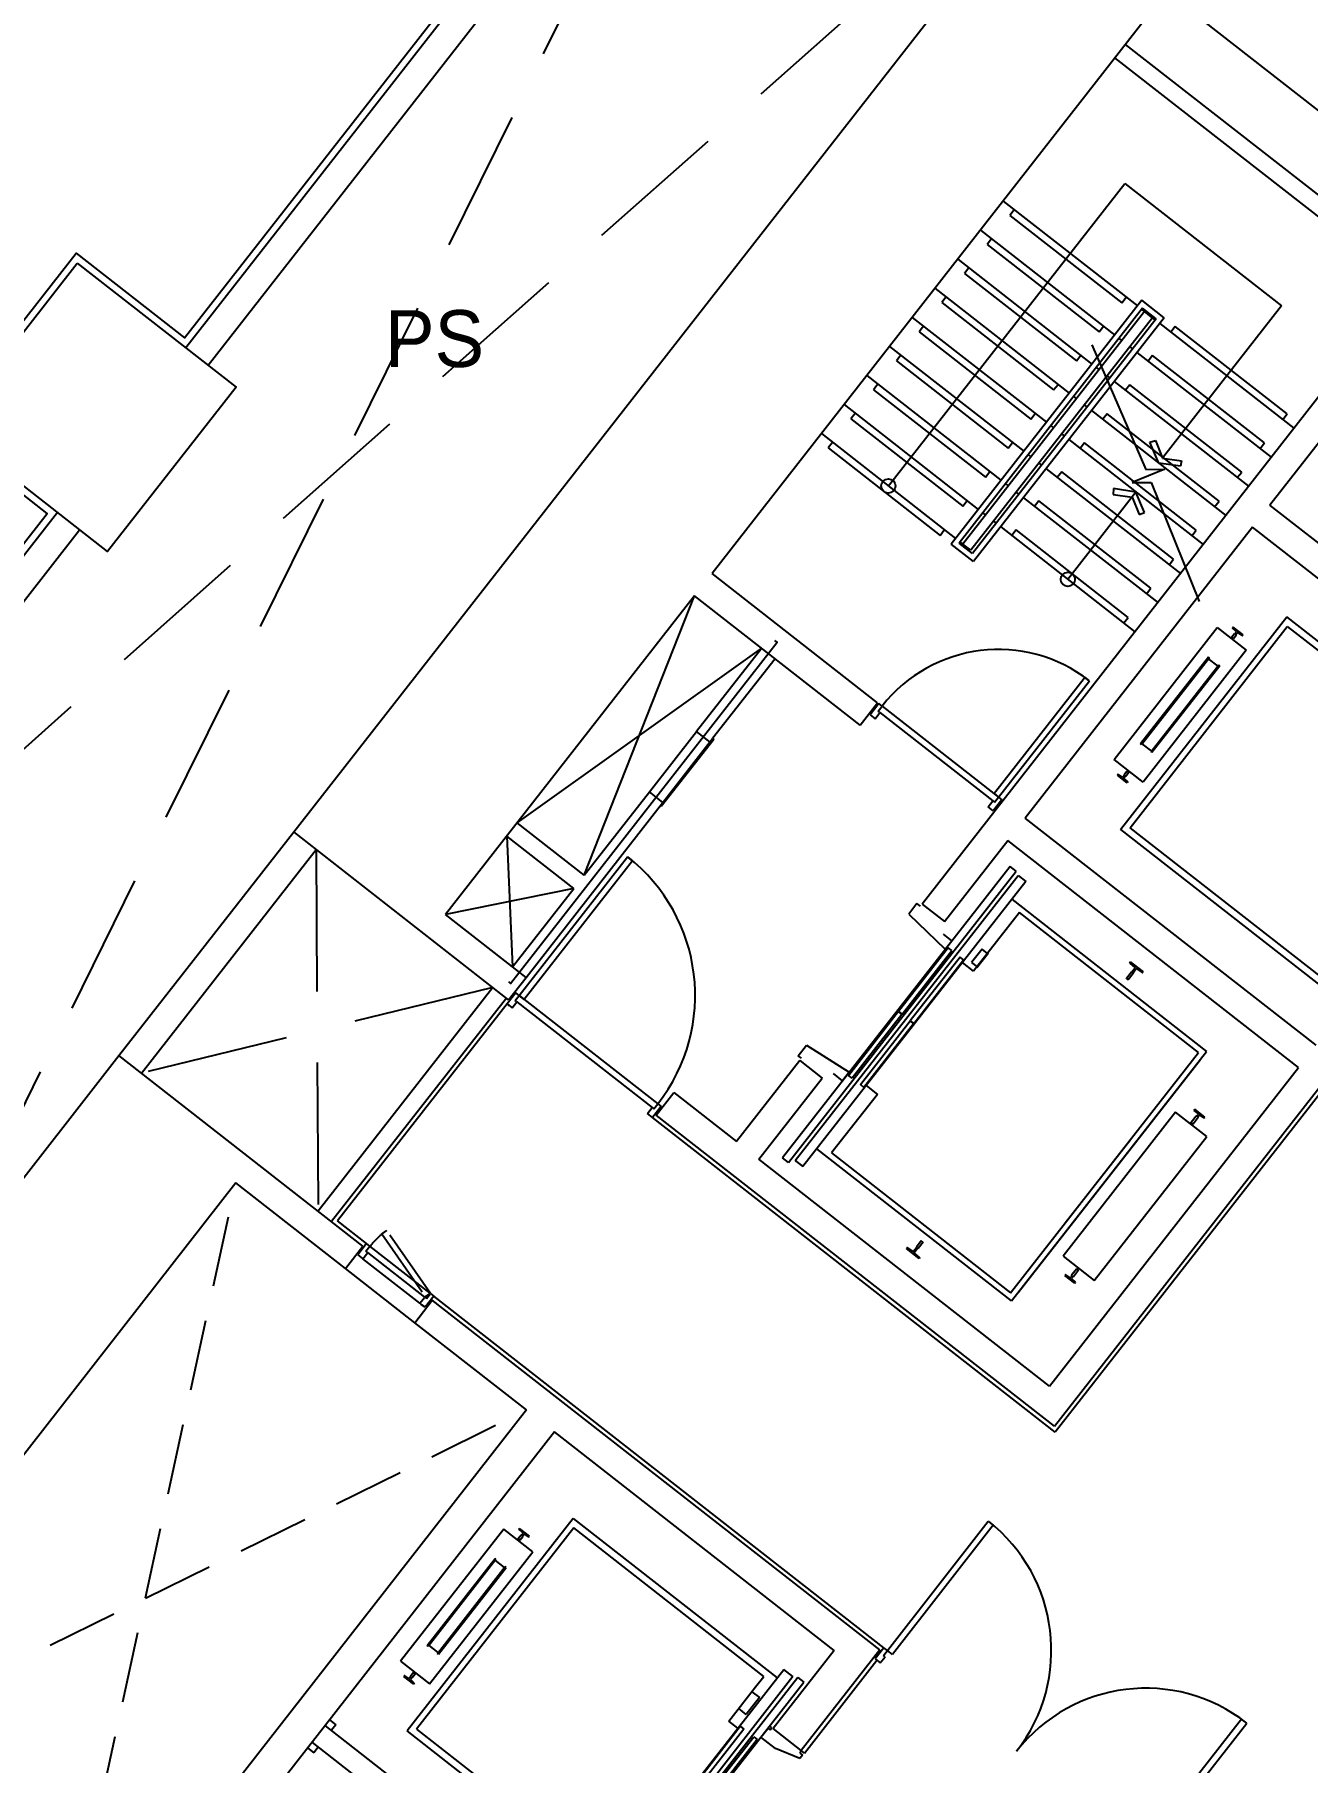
# Model space of a CAD drawing. Header units: millimetres. Extents: x -7448 to 427567, y 91657 to 341328.
# Drawn here: x 356012 to 364979, y 142086 to 154262 of the extents above; entities that cross this region are included whole.
import ezdxf
from ezdxf.enums import TextEntityAlignment as Align

# ---------------------------------------------------------------- set-up
doc = ezdxf.new("R2010")
doc.units = ezdxf.units.MM
doc.header["$LTSCALE"] = 500
doc.header["$MEASUREMENT"] = 0
doc.linetypes.add('HIDDEN', pattern=[2, 1, -1])
doc.linetypes.add('HOON1', pattern=[3, 2, -1])
doc.layers.add('e-plan', color=9, linetype='CONTINUOUS')
doc.styles.add('돋움', font='Dotum.ttf')

# ---------------------------------------------------------------- blocks, each defined once
blk = doc.blocks.new('2F 코어')
at = {"layer": 'e-plan'}
for p, q in [((-57274, -109649), (-51332, -102045)), ((-51126, -103729), (-54327, -107827)), ((-49077, -105330), (-51126, -103729)), ((-49366, -105700), (-51415, -104099)), ((-49440, -105795), (-51489, -104194)), ((-53085, -107211), (-51419, -105080)), ((-51419, -105080), (-50316, -105942)), ((-52277, -105203), (-51331, -105942)), ((-52198, -105265), (-52229, -105304)), ((-52229, -105304), (-51441, -105920)), ((-49077, -105330), (-52848, -110157)), ((-52437, -105408), (-51491, -106147)), ((-52358, -105469), (-52389, -105509)), ((-52389, -105509), (-51601, -106125)), ((-48919, -105453), (-50397, -107345)), ((-52597, -105613), (-51651, -106352)), ((-52518, -105674), (-52549, -105714)), ((-52549, -105714), (-51761, -106329)), ((-52757, -105818), (-51811, -106556)), ((-52678, -105879), (-52709, -105919)), ((-52709, -105919), (-51921, -106534)), ((-51300, -105902), (-52643, -107620)), ((-51441, -105920), (-51410, -105880)), ((-51143, -106026), (-51300, -105902)), ((-52917, -106023), (-51972, -106761)), ((-51294, -105959), (-52586, -107613)), ((-51280, -105982), (-52561, -107621)), ((-51280, -105982), (-52561, -107621)), ((-51225, -106025), (-52505, -107664)), ((-51225, -106025), (-52505, -107664)), ((-51199, -106032), (-52492, -107687)), ((-51143, -106026), (-52485, -107743)), ((-51280, -105982), (-51300, -105966)), ((-51199, -106032), (-51294, -105959)), ((-51225, -106025), (-51280, -105982)), ((-51205, -106040), (-51225, -106025)), ((-50316, -105942), (-51154, -107014)), ((-52838, -106084), (-52869, -106124)), ((-52869, -106124), (-52081, -106739)), ((-51601, -106125), (-51570, -106085)), ((-51460, -106171), (-51440, -106187)), ((-51174, -106065), (-50228, -106804)), ((-51064, -106087), (-51095, -106127)), ((-50276, -106703), (-51064, -106087)), ((-53077, -106227), (-52132, -106966)), ((-52998, -106289), (-53029, -106328)), ((-51761, -106329), (-51730, -106290)), ((-51653, -106216), (-51271, -107094)), ((-51385, -106230), (-51365, -106245)), ((-51334, -106270), (-50388, -107009)), ((-51224, -106292), (-51255, -106331)), ((-50436, -106908), (-51224, -106292)), ((-53029, -106328), (-52241, -106944)), ((-51620, -106376), (-51600, -106392)), ((-53237, -106432), (-52292, -107171)), ((-53159, -106494), (-53189, -106533)), ((-53189, -106533), (-52401, -107149)), ((-51921, -106534), (-51890, -106495)), ((-46135, -106486), (-51910, -113878)), ((-51545, -106435), (-51525, -106450)), ((-51494, -106475), (-50548, -107213)), ((-51384, -106497), (-51415, -106536)), ((-50596, -107113), (-51384, -106497)), ((-53397, -106637), (-52452, -107376)), ((-51780, -106581), (-51760, -106596)), ((-51705, -106640), (-51685, -106655)), ((-53319, -106699), (-53349, -106738)), ((-53349, -106738), (-52561, -107354)), ((-52081, -106739), (-52050, -106700)), ((-51654, -106680), (-50708, -107418)), ((-51544, -106702), (-51575, -106741)), ((-50756, -107317), (-51544, -106702)), ((-50307, -106742), (-50276, -106703)), ((-53557, -106842), (-52612, -107581)), ((-53479, -106904), (-53509, -106943)), ((-51940, -106786), (-51920, -106801)), ((-51865, -106844), (-51845, -106860)), ((-51814, -106884), (-50868, -107623)), ((-51243, -106902), (-51204, -106890)), ((-51181, -107049), (-51243, -106902)), ((-51204, -106890), (-51154, -107014)), ((-53509, -106943), (-52721, -107559)), ((-52241, -106944), (-52210, -106905)), ((-52100, -106991), (-52080, -107006)), ((-51704, -106907), (-51735, -106946)), ((-50916, -107522), (-51704, -106907)), ((-51154, -107014), (-51021, -107033)), ((-50467, -106947), (-50436, -106908)), ((-52401, -107149), (-52370, -107110)), ((-52025, -107049), (-52006, -107065)), ((-51974, -107089), (-51028, -107828)), ((-51864, -107112), (-51895, -107151)), ((-51076, -107727), (-51864, -107112)), ((-51137, -107093), (-51368, -107187)), ((-51271, -107094), (-51137, -107093)), ((-51027, -107071), (-51181, -107049)), ((-51021, -107033), (-51027, -107071)), ((-50627, -107152), (-50596, -107113)), ((-52260, -107196), (-52240, -107211)), ((-52185, -107254), (-52166, -107270)), ((-51341, -107254), (-51821, -107869)), ((-51499, -107229), (-51501, -107270)), ((-51341, -107254), (-51499, -107229)), ((-51368, -107187), (-51234, -107187)), ((-51282, -107398), (-51341, -107254)), ((-51234, -107187), (-50895, -108025)), ((-52561, -107354), (-52531, -107314)), ((-52134, -107294), (-51188, -108033)), ((-52025, -107316), (-52055, -107356)), ((-51236, -107932), (-52025, -107316)), ((-51501, -107270), (-51368, -107289)), ((-51368, -107289), (-51318, -107413)), ((-50787, -107357), (-50756, -107317)), ((-48348, -108945), (-50397, -107345)), ((-52420, -107401), (-52401, -107416)), ((-52345, -107459), (-52326, -107474)), ((-52294, -107499), (-51349, -108238)), ((-50520, -107502), (-52121, -109551)), ((-51318, -107413), (-51282, -107398)), ((-48471, -109103), (-50520, -107502)), ((-52721, -107559), (-52691, -107519)), ((-52485, -107743), (-52643, -107620)), ((-52492, -107687), (-52586, -107613)), ((-52561, -107621), (-52580, -107605)), ((-52505, -107664), (-52561, -107621)), ((-52185, -107521), (-52215, -107561)), ((-51397, -108137), (-52185, -107521)), ((-50947, -107562), (-50916, -107522)), ((-51107, -107767), (-51076, -107727)), ((-53161, -108738), (-54327, -107827)), ((-54450, -107985), (-56205, -110231)), ((-55227, -109954), (-54450, -107985)), ((-53284, -108896), (-54450, -107985)), ((-51267, -107971), (-51236, -107932)), ((-51495, -109139), (-50769, -108209)), ((-51449, -109632), (-50279, -108134)), ((-51427, -108176), (-51397, -108137)), ((-51383, -109619), (-50275, -108201)), ((-50769, -108209), (-50564, -108369)), ((-50660, -108209), (-50657, -108205)), ((-50635, -108236), (-50660, -108213)), ((-50587, -108259), (-50657, -108205)), ((-50642, -108250), (-50634, -108240)), ((-50635, -108236), (-50634, -108240)), ((-48842, -109257), (-50279, -108134)), ((-50275, -108201), (-48936, -109247)), ((-55700, -109584), (-53977, -108354)), ((-53977, -108354), (-54436, -108941)), ((-50666, -108275), (-50647, -108251)), ((-50666, -108277), (-50666, -108275)), ((-50655, -108285), (-50666, -108277)), ((-50655, -108285), (-50653, -108285)), ((-50653, -108285), (-50634, -108261)), ((-50647, -108251), (-50642, -108250)), ((-50635, -108256), (-50627, -108246)), ((-50634, -108261), (-50635, -108256)), ((-50622, -108245), (-50627, -108246)), ((-50594, -108264), (-50622, -108245)), ((-50590, -108264), (-50587, -108259)), ((-53883, -108428), (-54323, -108991)), ((-51915, -113836), (-47642, -108367)), ((-50830, -108417), (-51308, -109029)), ((-50824, -108422), (-51301, -109034)), ((-50564, -108369), (-51290, -109299)), ((-50757, -108474), (-51235, -109085)), ((-50751, -108479), (-51229, -109090)), ((-50824, -108422), (-50830, -108417)), ((-50762, -108480), (-50829, -108428)), ((-50751, -108479), (-50757, -108474)), ((-51707, -108567), (-52329, -109363)), ((-52310, -109403), (-51669, -108584)), ((-51701, -108559), (-51707, -108567)), ((-51669, -108584), (-51701, -108559)), ((-53284, -108896), (-53161, -108738)), ((-53153, -108744), (-53214, -108823)), ((-53214, -108823), (-53179, -108851)), ((-53179, -108851), (-53145, -108808)), ((-53157, -108798), (-53129, -108763)), ((-53145, -108808), (-53157, -108798)), ((-53129, -108763), (-53153, -108744)), ((-53145, -108808), (-52349, -109429)), ((-53129, -108763), (-52310, -109403)), ((-54768, -109367), (-54436, -108941)), ((-54341, -109015), (-54436, -108941)), ((-54692, -109464), (-54323, -108991)), ((-54315, -108998), (-54685, -109470)), ((-54323, -108991), (-54315, -108998)), ((-51301, -109034), (-51308, -109029)), ((-51230, -109079), (-51297, -109027)), ((-51229, -109090), (-51235, -109085)), ((-51290, -109299), (-51495, -109139)), ((-51469, -109244), (-51472, -109248)), ((-51402, -109303), (-51472, -109248)), ((-51437, -109262), (-51465, -109243)), ((-51437, -109262), (-51432, -109261)), ((-51424, -109251), (-51432, -109261)), ((-51406, -109222), (-51425, -109247)), ((-51425, -109247), (-51424, -109251)), ((-51417, -109257), (-51425, -109267)), ((-51424, -109272), (-51425, -109267)), ((-51399, -109295), (-51424, -109272)), ((-51412, -109257), (-51417, -109257)), ((-51393, -109232), (-51412, -109257)), ((-51404, -109222), (-51406, -109222)), ((-51393, -109231), (-51404, -109222)), ((-51398, -109298), (-51402, -109303)), ((-51393, -109231), (-51393, -109232)), ((-55227, -109954), (-54768, -109367)), ((-54674, -109441), (-54768, -109367)), ((-52383, -109473), (-52349, -109429)), ((-52349, -109429), (-52337, -109439)), ((-52286, -109422), (-52348, -109500)), ((-52329, -109363), (-52341, -109379)), ((-52341, -109379), (-52310, -109403)), ((-52337, -109439), (-52310, -109403)), ((-52310, -109403), (-52286, -109422)), ((-55637, -110674), (-54692, -109464)), ((-54685, -109470), (-54692, -109464)), ((-52348, -109500), (-52383, -109473)), ((-50072, -111152), (-52121, -109551)), ((-55761, -110831), (-57274, -109649)), ((-55774, -109679), (-55732, -110600)), ((-55301, -110048), (-55774, -109679)), ((-55227, -109954), (-55700, -109584)), ((-51449, -109632), (-50012, -110755)), ((-50044, -110666), (-51383, -109619)), ((-55686, -110801), (-54922, -109824)), ((-54922, -109824), (-54887, -109852)), ((-52690, -110280), (-52244, -109709)), ((-50195, -111309), (-52244, -109709)), ((-54887, -109852), (-55650, -110829)), ((-52228, -109892), (-53832, -111945)), ((-52228, -109892), (-53832, -111945)), ((-53789, -111979), (-52185, -109926)), ((-53789, -111979), (-52185, -109926)), ((-52185, -109926), (-52228, -109892)), ((-52185, -109926), (-52228, -109892)), ((-55301, -110048), (-56205, -110231)), ((-55732, -110600), (-55301, -110048)), ((-53741, -111965), (-52171, -109956)), ((-53741, -111965), (-52171, -109956)), ((-52117, -109998), (-53687, -112007)), ((-52117, -109998), (-53687, -112007)), ((-52171, -109956), (-52117, -109998)), ((-52171, -109956), (-52117, -109998)), ((-52884, -110154), (-52942, -110229)), ((-52884, -110154), (-52942, -110229)), ((-52860, -110172), (-52884, -110154)), ((-52860, -110172), (-52884, -110154)), ((-52848, -110157), (-52690, -110280)), ((-52215, -110123), (-50843, -111195)), ((-52215, -110123), (-50843, -111195)), ((-56205, -110231), (-56205, -110231)), ((-55637, -110674), (-56205, -110231)), ((-52942, -110229), (-52684, -110475)), ((-52942, -110229), (-52684, -110475)), ((-52161, -110217), (-52485, -110631)), ((-50901, -111202), (-52161, -110217)), ((-52637, -110415), (-52696, -110369)), ((-52637, -110415), (-52696, -110369)), ((-52684, -110475), (-52637, -110415)), ((-52684, -110475), (-52637, -110415)), ((-52664, -110465), (-53014, -110914)), ((-52664, -110465), (-53014, -110914)), ((-52989, -110933), (-52639, -110485)), ((-52989, -110933), (-52639, -110485)), ((-52580, -110531), (-52931, -110979)), ((-52580, -110531), (-52931, -110979)), ((-52905, -110999), (-52555, -110550)), ((-52905, -110999), (-52555, -110550)), ((-52639, -110485), (-52664, -110465)), ((-52639, -110485), (-52664, -110465)), ((-52555, -110550), (-52580, -110531)), ((-52555, -110550), (-52580, -110531)), ((-52425, -110474), (-52499, -110568)), ((-52425, -110474), (-52499, -110568)), ((-52461, -110605), (-52381, -110503)), ((-52461, -110605), (-52381, -110503)), ((-52386, -110505), (-52425, -110474)), ((-52386, -110505), (-52425, -110474)), ((-52381, -110503), (-52383, -110501)), ((-52381, -110503), (-52383, -110501)), ((-55761, -110831), (-55637, -110674)), ((-52485, -110631), (-52563, -110569)), ((-52499, -110568), (-52460, -110599)), ((-52499, -110568), (-52460, -110599)), ((-52485, -110631), (-52485, -110631)), ((-52463, -110603), (-52461, -110605)), ((-52463, -110603), (-52461, -110605)), ((-51408, -110680), (-51373, -110635)), ((-51408, -110680), (-51373, -110635)), ((-51395, -110689), (-51361, -110645)), ((-51395, -110689), (-51361, -110645)), ((-51384, -110569), (-51381, -110565)), ((-51384, -110569), (-51381, -110565)), ((-51384, -110573), (-51349, -110604)), ((-51384, -110573), (-51349, -110604)), ((-51381, -110565), (-51291, -110635)), ((-51381, -110565), (-51291, -110635)), ((-51373, -110635), (-51369, -110635)), ((-51373, -110635), (-51369, -110635)), ((-51369, -110635), (-51348, -110608)), ((-51369, -110635), (-51348, -110608)), ((-51361, -110641), (-51341, -110614)), ((-51361, -110641), (-51341, -110614)), ((-51361, -110645), (-51361, -110641)), ((-51361, -110645), (-51361, -110641)), ((-51349, -110604), (-51348, -110608)), ((-51349, -110604), (-51348, -110608)), ((-51336, -110614), (-51341, -110614)), ((-51336, -110614), (-51341, -110614)), ((-51336, -110614), (-51298, -110640)), ((-51336, -110614), (-51298, -110640)), ((-51294, -110640), (-51291, -110635)), ((-51294, -110640), (-51291, -110635)), ((-55871, -110745), (-57102, -112321)), ((-55710, -110782), (-55771, -110861)), ((-55686, -110801), (-55710, -110782)), ((-51408, -110681), (-51408, -110680)), ((-51408, -110681), (-51408, -110680)), ((-51408, -110681), (-51397, -110690)), ((-51408, -110681), (-51397, -110690)), ((-51397, -110690), (-51395, -110689)), ((-51397, -110690), (-51395, -110689)), ((-55776, -110819), (-57008, -112395)), ((-55771, -110861), (-56966, -112390)), ((-55755, -110874), (-55771, -110861)), ((-55771, -110861), (-55736, -110889)), ((-55736, -110889), (-55702, -110846)), ((-55714, -110836), (-55686, -110801)), ((-55702, -110846), (-55714, -110836)), ((-55702, -110846), (-54748, -111590)), ((-55686, -110801), (-54709, -111564)), ((-55650, -110829), (-55686, -110801)), ((-53366, -111364), (-53015, -110915)), ((-53366, -111364), (-53015, -110915)), ((-53015, -110915), (-52990, -110935)), ((-53015, -110915), (-52990, -110935)), ((-53014, -110914), (-52989, -110933)), ((-53014, -110914), (-52989, -110933)), ((-52990, -110935), (-53340, -111383)), ((-52990, -110935), (-53340, -111383)), ((-53282, -111429), (-52932, -110981)), ((-53282, -111429), (-52932, -110981)), ((-52907, -111000), (-53257, -111449)), ((-52907, -111000), (-53257, -111449)), ((-52932, -110981), (-52907, -111000)), ((-52932, -110981), (-52907, -111000)), ((-52931, -110979), (-52905, -110999)), ((-52931, -110979), (-52905, -110999)), ((-53721, -111226), (-53662, -111151)), ((-53721, -111226), (-53662, -111151)), ((-53662, -111151), (-53361, -111342)), ((-53662, -111151), (-53361, -111342)), ((-62691, -116584), (-58505, -111225)), ((-56787, -112567), (-58505, -111225)), ((-53710, -111260), (-54156, -111831)), ((-53697, -111244), (-53721, -111226)), ((-53697, -111244), (-53721, -111226)), ((-53697, -111244), (-53721, -111226)), ((-53697, -111244), (-53721, -111226)), ((-53710, -111260), (-53552, -111383)), ((-52224, -112896), (-50901, -111202)), ((-52217, -112954), (-50843, -111195)), ((-52171, -112895), (-50889, -111254)), ((-53998, -111954), (-53552, -111383)), ((-53408, -111402), (-53472, -111352)), ((-53408, -111402), (-53472, -111352)), ((-53361, -111342), (-53408, -111402)), ((-53361, -111342), (-53408, -111402)), ((-53340, -111383), (-53366, -111364)), ((-53340, -111383), (-53366, -111364)), ((-51950, -113555), (-50195, -111309)), ((-54720, -111644), (-54597, -111486)), ((-54597, -111486), (-54156, -111831)), ((-53162, -111498), (-53485, -111911)), ((-53257, -111449), (-53282, -111429)), ((-53257, -111449), (-53282, -111429)), ((-53241, -111436), (-53162, -111498)), ((-53162, -111498), (-53162, -111498)), ((-54782, -111634), (-54748, -111590)), ((-54747, -111662), (-54782, -111634)), ((-54748, -111590), (-54737, -111600)), ((-54685, -111583), (-54747, -111662)), ((-54737, -111600), (-54709, -111564)), ((-51915, -113836), (-54720, -111644)), ((-54709, -111564), (-54685, -111583)), ((-51062, -111623), (-51855, -112638)), ((-51062, -111623), (-51855, -112638)), ((-50842, -111794), (-51062, -111623)), ((-50842, -111794), (-51062, -111623)), ((-50952, -111695), (-50916, -111649)), ((-50952, -111695), (-50916, -111649)), ((-50930, -111608), (-50926, -111603)), ((-50930, -111608), (-50926, -111603)), ((-50904, -111634), (-50930, -111611)), ((-50904, -111634), (-50930, -111611)), ((-50856, -111658), (-50926, -111603)), ((-50856, -111658), (-50926, -111603)), ((-50916, -111649), (-50912, -111649)), ((-50916, -111649), (-50912, -111649)), ((-50912, -111649), (-50904, -111639)), ((-50912, -111649), (-50904, -111639)), ((-50904, -111634), (-50904, -111639)), ((-50904, -111634), (-50904, -111639)), ((-50904, -111655), (-50896, -111645)), ((-50904, -111655), (-50896, -111645)), ((-50892, -111644), (-50896, -111645)), ((-50892, -111644), (-50896, -111645)), ((-50863, -111663), (-50892, -111644)), ((-50863, -111663), (-50892, -111644)), ((-51910, -113878), (-54747, -111662)), ((-50952, -111696), (-50952, -111695)), ((-50952, -111696), (-50952, -111695)), ((-50941, -111705), (-50952, -111696)), ((-50941, -111705), (-50952, -111696)), ((-50941, -111705), (-50939, -111705)), ((-50941, -111705), (-50939, -111705)), ((-50939, -111705), (-50904, -111659)), ((-50939, -111705), (-50904, -111659)), ((-50904, -111659), (-50904, -111655)), ((-50904, -111659), (-50904, -111655)), ((-50860, -111662), (-50856, -111658)), ((-50860, -111662), (-50856, -111658)), ((-52217, -112954), (-53589, -111882)), ((-52217, -112954), (-53589, -111882)), ((-51839, -112404), (-51378, -111813)), ((-51839, -112404), (-51378, -111813)), ((-51635, -112809), (-50842, -111794)), ((-51635, -112809), (-50842, -111794)), ((-51950, -113555), (-53998, -111954)), ((-53789, -111979), (-53832, -111945)), ((-53741, -111965), (-53687, -112007)), ((-53736, -111969), (-53687, -112007)), ((-53485, -111911), (-52224, -112896)), ((-57682, -112122), (-61007, -116377)), ((-56910, -112725), (-57682, -112122)), ((-56761, -112550), (-56966, -112390)), ((-56910, -112725), (-56787, -112567)), ((-56761, -112550), (-56822, -112629)), ((-56787, -112657), (-56753, -112613)), ((-56765, -112604), (-56737, -112568)), ((-56753, -112613), (-56765, -112604)), ((-56737, -112568), (-56761, -112550)), ((-56351, -112927), (-56753, -112613)), ((-56311, -112901), (-56737, -112568)), ((-52955, -112580), (-52958, -112585)), ((-52955, -112580), (-52958, -112585)), ((-52869, -112655), (-52958, -112585)), ((-52869, -112655), (-52958, -112585)), ((-52913, -112606), (-52952, -112580)), ((-52913, -112606), (-52952, -112580)), ((-52913, -112606), (-52909, -112606)), ((-52913, -112606), (-52909, -112606)), ((-52888, -112579), (-52909, -112606)), ((-52888, -112579), (-52909, -112606)), ((-52880, -112585), (-52901, -112612)), ((-52880, -112585), (-52901, -112612)), ((-52901, -112616), (-52901, -112612)), ((-52901, -112616), (-52901, -112612)), ((-52865, -112647), (-52901, -112616)), ((-52865, -112647), (-52901, -112616)), ((-52854, -112531), (-52888, -112575)), ((-52854, -112531), (-52888, -112575)), ((-52888, -112575), (-52888, -112579)), ((-52888, -112575), (-52888, -112579)), ((-52876, -112585), (-52880, -112585)), ((-52876, -112585), (-52880, -112585)), ((-52841, -112540), (-52876, -112585)), ((-52841, -112540), (-52876, -112585)), ((-52853, -112530), (-52854, -112531)), ((-52853, -112530), (-52854, -112531)), ((-52842, -112539), (-52853, -112530)), ((-52842, -112539), (-52853, -112530)), ((-52842, -112539), (-52841, -112540)), ((-52842, -112539), (-52841, -112540)), ((-56422, -113107), (-56910, -112725)), ((-56822, -112629), (-56799, -112647)), ((-56799, -112647), (-56799, -112647)), ((-56799, -112647), (-56787, -112657)), ((-56385, -112970), (-56787, -112657)), ((-52865, -112650), (-52869, -112655)), ((-52865, -112650), (-52869, -112655)), ((-51855, -112638), (-51635, -112809)), ((-51855, -112638), (-51635, -112809)), ((-51758, -112727), (-51794, -112773)), ((-51758, -112727), (-51794, -112773)), ((-51746, -112737), (-51781, -112783)), ((-51746, -112737), (-51781, -112783)), ((-51757, -112727), (-51758, -112727)), ((-51757, -112727), (-51758, -112727)), ((-51746, -112736), (-51757, -112727)), ((-51746, -112736), (-51757, -112727)), ((-51746, -112736), (-51746, -112737)), ((-51746, -112736), (-51746, -112737)), ((-51838, -112770), (-51841, -112774)), ((-51838, -112770), (-51841, -112774)), ((-51771, -112829), (-51841, -112774)), ((-51771, -112829), (-51841, -112774)), ((-51806, -112788), (-51834, -112769)), ((-51806, -112788), (-51834, -112769)), ((-51806, -112788), (-51801, -112788)), ((-51806, -112788), (-51801, -112788)), ((-51794, -112778), (-51801, -112788)), ((-51794, -112778), (-51801, -112788)), ((-51794, -112773), (-51794, -112778)), ((-51794, -112773), (-51794, -112778)), ((-51786, -112783), (-51794, -112793)), ((-51786, -112783), (-51794, -112793)), ((-51793, -112798), (-51794, -112793)), ((-51793, -112798), (-51794, -112793)), ((-51768, -112821), (-51793, -112798)), ((-51768, -112821), (-51793, -112798)), ((-51781, -112783), (-51786, -112783)), ((-51781, -112783), (-51786, -112783)), ((-51768, -112825), (-51771, -112829)), ((-51768, -112825), (-51771, -112829)), ((-56422, -113107), (-56298, -112949)), ((-56385, -112970), (-56351, -112927)), ((-56373, -112980), (-56385, -112970)), ((-56349, -112998), (-56373, -112980)), ((-56373, -112980), (-56373, -112980)), ((-56351, -112927), (-56339, -112936)), ((-56288, -112919), (-56349, -112998)), ((-56339, -112936), (-56311, -112901)), ((-56311, -112901), (-56288, -112919)), ((-53146, -115412), (-56298, -112949)), ((-53116, -115397), (-56288, -112919)), ((-55634, -113722), (-56422, -113107)), ((-56422, -113107), (-56422, -113107)), ((-55634, -113722), (-58958, -117978)), ((-55437, -113876), (-58761, -118132)), ((-53467, -115416), (-55437, -113876)), ((-55795, -114561), (-56521, -115491)), ((-55305, -114486), (-56475, -115984)), ((-55301, -114553), (-56410, -115971)), ((-55590, -114721), (-55795, -114561)), ((-55687, -114561), (-55683, -114557)), ((-55661, -114588), (-55686, -114565)), ((-55613, -114612), (-55683, -114557)), ((-55305, -114486), (-53868, -115609)), ((-53962, -115600), (-55301, -114553)), ((-53092, -115416), (-52381, -114506)), ((-52346, -114533), (-53057, -115444)), ((-52381, -114506), (-52346, -114533)), ((-55692, -114627), (-55673, -114603)), ((-55692, -114629), (-55692, -114627)), ((-55681, -114637), (-55692, -114629)), ((-55681, -114637), (-55679, -114637)), ((-55679, -114637), (-55660, -114613)), ((-55673, -114603), (-55668, -114602)), ((-55668, -114602), (-55661, -114592)), ((-55661, -114588), (-55661, -114592)), ((-55661, -114608), (-55653, -114598)), ((-55660, -114613), (-55661, -114608)), ((-55648, -114598), (-55653, -114598)), ((-55620, -114617), (-55648, -114598)), ((-55617, -114616), (-55613, -114612)), ((-56334, -115381), (-55856, -114769)), ((-56328, -115386), (-55850, -114774)), ((-56317, -115651), (-55590, -114721)), ((-55850, -114774), (-55856, -114769)), ((-55789, -114832), (-55855, -114781)), ((-56261, -115437), (-55784, -114826)), ((-56255, -115442), (-55777, -114831)), ((-55777, -114831), (-55784, -114826)), ((-56328, -115386), (-56334, -115381)), ((-56257, -115431), (-56323, -115379)), ((-53467, -115416), (-53897, -115967)), ((-53146, -115412), (-53700, -116121)), ((-53116, -115397), (-53178, -115476)), ((-53120, -115451), (-53092, -115416)), ((-53092, -115416), (-53116, -115397)), ((-53057, -115444), (-53092, -115416)), ((-56521, -115491), (-56317, -115651)), ((-56255, -115442), (-56261, -115437)), ((-53677, -116140), (-53166, -115485)), ((-53178, -115476), (-53142, -115504)), ((-53142, -115504), (-53108, -115461)), ((-53108, -115461), (-53120, -115451)), ((-56495, -115596), (-56498, -115600)), ((-56428, -115655), (-56498, -115600)), ((-56463, -115614), (-56491, -115595)), ((-56463, -115614), (-56458, -115613)), ((-56451, -115603), (-56458, -115613)), ((-56432, -115574), (-56451, -115599)), ((-56451, -115599), (-56451, -115603)), ((-56443, -115609), (-56451, -115619)), ((-56450, -115624), (-56451, -115619)), ((-56425, -115647), (-56450, -115624)), ((-56439, -115609), (-56443, -115609)), ((-56419, -115584), (-56439, -115609)), ((-56431, -115574), (-56432, -115574)), ((-56420, -115583), (-56431, -115574)), ((-56425, -115650), (-56428, -115655)), ((-56420, -115583), (-56419, -115584)), ((-55084, -117166), (-53822, -115550)), ((-53757, -115601), (-55019, -117216)), ((-53724, -115607), (-55005, -117247)), ((-54962, -117280), (-53681, -115641)), ((-54020, -115674), (-53962, -115600)), ((-53757, -115601), (-53822, -115550)), ((-53724, -115607), (-53681, -115641)), ((-54208, -115915), (-54020, -115674)), ((-53994, -115749), (-54086, -115867)), ((-54047, -115708), (-53994, -115749)), ((-57022, -115906), (-56978, -115940)), ((-54086, -115867), (-54139, -115826)), ((-50597, -115900), (-51308, -116810)), ((-50561, -115928), (-50597, -115900)), ((-55083, -117484), (-57053, -115945)), ((-56978, -115940), (-57009, -115979)), ((-55038, -117107), (-56475, -115984)), ((-56410, -115971), (-55070, -117018)), ((-54448, -116360), (-54129, -115951)), ((-54104, -115971), (-54423, -116380)), ((-54354, -116434), (-54034, -116025)), ((-54145, -115964), (-54208, -115915)), ((-54129, -115951), (-54104, -115971)), ((-54034, -116025), (-54009, -116045)), ((-53983, -116027), (-53933, -115964)), ((-53880, -116108), (-53983, -116027)), ((-53933, -115964), (-53918, -115977)), ((-53905, -115961), (-53921, -115949)), ((-53918, -115977), (-53905, -115961)), ((-53700, -116121), (-53897, -115967)), ((-51272, -116838), (-50561, -115928)), ((-57176, -116103), (-57132, -116137)), ((-55175, -117602), (-57145, -116063)), ((-57101, -116097), (-57132, -116137)), ((-54009, -116045), (-54329, -116454)), ((-53708, -116179), (-53880, -116108)), ((-53697, -116124), (-53709, -116140)), ((-53709, -116140), (-53689, -116155)), ((-53689, -116155), (-53708, -116179)), ((-53677, -116140), (-53697, -116124))]:
    blk.add_line(p, q, dxfattribs=at)
at = {"layer": 'e-plan', "ltscale": 0.5}
for p, q in [((-58505, -111225), (-57274, -109649)), ((-58347, -111348), (-57116, -109772))]:
    blk.add_line(p, q, dxfattribs=at)
at = {"layer": 'e-plan', "linetype": 'HOON1', "ltscale": 0.5}
for p, q in [((-58958, -117978), (-57682, -112122)), ((-61007, -116377), (-55634, -113722))]:
    blk.add_line(p, q, dxfattribs=at)
at = {"layer": 'e-plan', "linetype": 'HIDDEN'}
for p, q in [((-56621, -112458), (-56654, -112480)), ((-56654, -112480), (-56346, -112922)), ((-56311, -112901), (-56621, -112458)), ((-56346, -112922), (-56311, -112901))]:
    blk.add_line(p, q, dxfattribs=at)
at = {"layer": 'e-plan'}
for centre in [(-53085, -107211), (-51821, -107869)]:
    blk.add_circle(centre, 50, dxfattribs=at)
for centre, radius, start, end in [((-50658, -108211), 2.5, 142, 228.5907), ((-52310, -109403), 1040, 52, 142), ((-50592, -108262), 2.5, 235.4093, 322), ((-51467, -109245), 2.5, 55.4093, 142), ((-51400, -109297), 2.5, 322, 48.5907), ((-55686, -110801), 1240, 322, 51.9913), ((-51382, -110571), 2.5, 142, 228.5907), ((-51382, -110571), 2.5, 142, 228.5907), ((-51296, -110638), 2.5, 235.4093, 322), ((-51296, -110638), 2.5, 235.4093, 322), ((-50928, -111609), 2.5, 142, 228.5907), ((-50928, -111609), 2.5, 142, 228.5907), ((-50862, -111661), 2.5, 235.4093, 322), ((-50862, -111661), 2.5, 235.4093, 322), ((-52953, -112582), 2.5, 55.4093, 142), ((-52953, -112582), 2.5, 55.4093, 142), ((-52867, -112649), 2.5, 322, 48.5907), ((-52867, -112649), 2.5, 322, 48.5907), ((-51836, -112771), 2.5, 55.4093, 142), ((-51836, -112771), 2.5, 55.4093, 142), ((-51770, -112823), 2.5, 322, 48.5907), ((-51770, -112823), 2.5, 322, 48.5907), ((-55685, -114563), 2.5, 142, 228.5907), ((-53092, -115416), 1155, 322, 52), ((-55619, -114614), 2.5, 235.4093, 322), ((-56493, -115597), 2.5, 55.4093, 142), ((-56427, -115649), 2.5, 322, 48.5907), ((-51272, -116838), 1155, 52, 142)]:
    blk.add_arc(centre, radius, start, end, dxfattribs=at)
at = {"layer": 'e-plan', "linetype": 'HIDDEN'}
blk.add_arc((-56311, -112901), 540, 124.9389, 142, dxfattribs=at)
blk = doc.blocks.new('1~2F TC-140305')
at = {"layer": 'e-plan', "ltscale": 0.5}
blk.add_lwpolyline([(-58799, -105640), (-57680, -106515), (-58585, -107673), (-59704, -106799), (-58799, -105640)], dxfattribs=at)

msp = doc.modelspace()

# ---------------------------------------------------------------- linework, layer by layer
at = {"layer": 'e-plan'}
for p, q in [((360544, 156491), (357078, 152054)), ((360702, 156368), (357235, 151931)), ((353000, 146835), (356173, 150896)), ((353281, 146870), (356330, 150773))]:
    msp.add_line(p, q, dxfattribs=at)
at = {"layer": 'e-plan', "linetype": 'HOON1'}
for p, q in [((360702, 156368), (355251, 145331)), ((353281, 146870), (363657, 156089)), ((357996, 148519), (358010, 145971)), ((359241, 147547), (356765, 146943))]:
    msp.add_line(p, q, dxfattribs=at)
at = {"layer": 'e-plan'}
for points in [[(378990, 138682), (377237, 136438), (369805, 136438), (369101, 136988), (365038, 131787), (359167, 136374), (358520, 135547), (356905, 136809), (357551, 137636), (352351, 141699), (355058, 145164), (352929, 146827), (356102, 150888), (355338, 151485), (356305, 152722), (357069, 152125), (361459, 157743), (353878, 163666)], [(359350, 147589), (359366, 147576), (361244, 149980), (361228, 149992)], [(359350, 147589), (359366, 147576), (361244, 149980), (361228, 149992)]]:
    msp.add_lwpolyline(points, dxfattribs=at)

# ---------------------------------------------------------------- block references
for name in ['1~2F TC-140305', '2F 코어']:
    msp.add_blockref(name, (415112, 258292), dxfattribs=at)

# ---------------------------------------------------------------- texts
at = {"layer": 'e-plan', "lineweight": 0, "style": '돋움'}
msp.add_text('PS', height=400, dxfattribs=at).set_placement((358830, 152120), align=Align.MIDDLE_CENTER)

doc.saveas('drawing.dxf')
